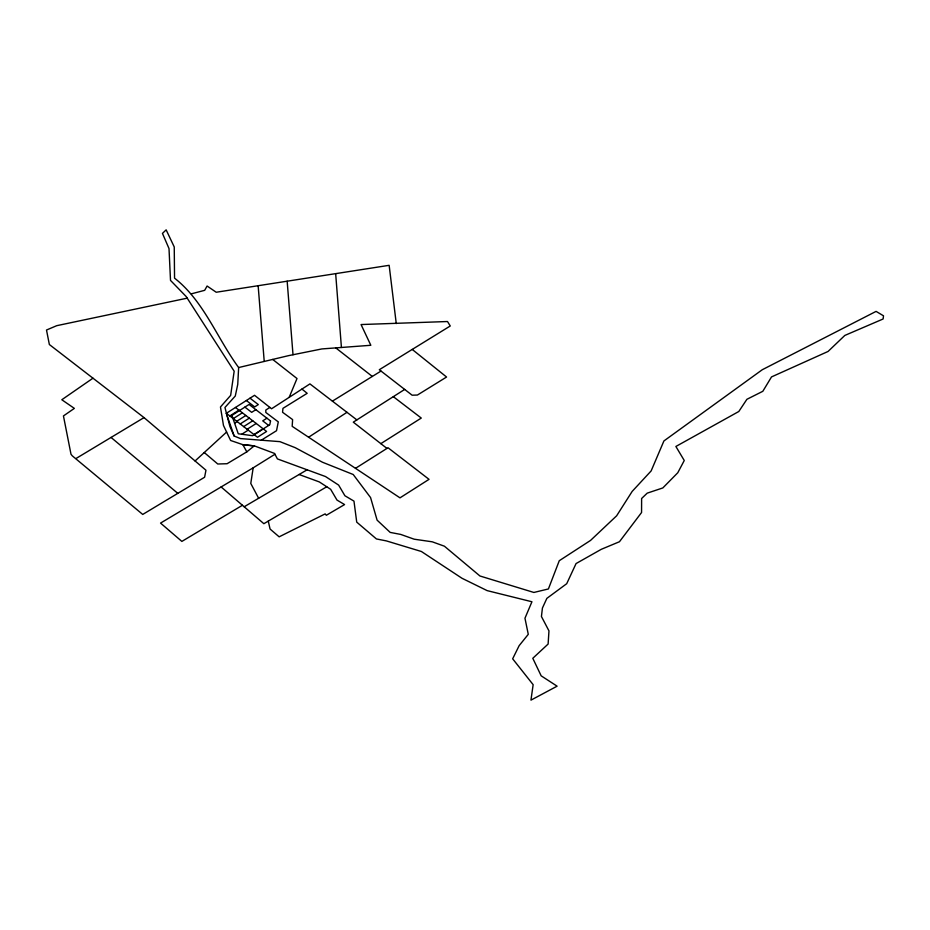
<?xml version="1.0" encoding="UTF-8"?>
<svg xmlns="http://www.w3.org/2000/svg" width="930" height="930" viewBox="0 0 930 930"><rect width="100%" height="100%" fill="white"/><g stroke="black" fill="none" stroke-linecap="round" stroke-linejoin="round"><path stroke-width="1.4" d="M238.65 367.548L237.743 384.381L235.278 396.029L224.944 407.48L229.884 426.463L234.174 436.042L240.428 438.576L279.907 441.645L295.17 447.656L322.478 462.233L353.214 474.509L370.57 497.573L377.103 520.149L390.182 532.402L400.772 534.436L414.152 539.191L432.276 541.818L444.401 546.201L479.95 575.996L533.878 592.457L548.409 588.957L559.267 560.72L590.538 540.423L616.637 515.801L632.168 491.412L651.14 470.929L663.915 440.948L762.286 369.722L876.083 311.387L883.5 315.805L883.128 318.978L844.824 335.439L828.06 351.459L771.516 376.917L762.821 391.298L746.906 399.296L738.804 411.502L675.878 446.47L684.259 460.501L677.772 472.754L662.834 487.936L647.21 493.144L641.619 498.503L641.561 512.511L619.45 541.737L601.35 549.281L576.065 563.557L566.707 583.703L546.863 598.362L542.423 608.034L541.434 616.509L548.967 630.889L548.119 644.048L532.797 658.289L541.167 675.831L557.105 686.177L530.949 700.139L533.146 684.678L512.663 658.812L519.138 645.676L528.275 634.33L524.962 618.229L531.937 601.757L487.111 590.608L462.001 578.274L421.383 551.49L386.403 540.911L376.429 538.947L356.725 522.125L353.97 501.131L344.902 495.748L338.636 485.1L325.5 476.544L277.407 458.909L274.501 453.422L254.471 445.923L242.846 444.668L230.628 440.483L223.467 425.452L220.468 406.98L230.652 395.39L234.174 371.221L186.186 296.554L170.516 280.418L169.004 248.566L162.459 233.395L166.156 229.861L174.247 246.973L174.549 278.163C203.74 300.913 217.062 338.218 238.65 367.548L288.719 355.609L321.861 348.936L370.826 345.286L361.061 324.547L447.493 321.524L450.26 325.977L379.3 369.733L412.118 395.192L417.419 395.041L446.574 377.022L412.223 349.424M274.943 454.259L253.181 467.825L250.775 483.437L258.633 498.271M289.172 397.354L297.007 378.533L272.699 359.433M195.079 460.966L226.606 432.043M246.822 451.852L254.216 445.9L242.846 444.668L246.822 451.852L227.083 463.721L217.76 464L204.263 452.538M92.965 378.196L61.81 399.749L74.354 408.386L63.449 415.931L71.005 454.259L72.319 455.874L142.732 514.441L204.6 477.241L205.96 470.22L144.034 417.605L49.36 344.53L46.5 330.022L56.718 325.686L187.221 298.158M269.863 407.421L265.794 410.049L265.829 412.478L278.291 421.895L276.524 430.706L261.295 440.192M308.609 437.228L346.983 412.316M229.838 415.954L238.929 410.142M233.302 418.616L242.381 412.804M236.755 421.278L245.846 415.478M234.616 423.243L237.138 421.627M255.855 409.665L251.681 412.339L244.892 407.108M240.207 423.941L249.298 418.14M243.672 426.603L252.751 420.802M247.089 429.3L256.215 423.464M241.788 434.24L248.194 430.148M266.91 418.198L262.737 420.86L268.677 425.44M253.995 434.624L263.12 428.788M404.666 389.438L353.295 422.162L386.961 448.423M355.504 468.336L388.019 447.749L429.032 479.345L399.993 497.852L292.171 426.324L292.613 419.604L282.546 412.257L282.964 408.34L307.179 393.32L301.948 389.077M380.823 443.656L421.278 418.058L393.32 396.668M332.405 401.144L380.951 371.093M76.028 458.502L144.034 417.605M253.181 467.825L160.553 523.09L181.862 541.411L242.439 505.269M244.183 506.769L307.121 469.801M268.27 521.102L270.072 529.031L279.151 536.831L325.14 513.906L326.337 515.267L344.577 504.572L336.986 500.073L330.662 489.308L326.755 486.762L263.864 523.695L221.131 486.948M191.324 293.845L204.681 290.323L207.099 286.022L216.213 292.241L389.147 265.317L396.261 323.582M299.111 474.509L319.316 481.926L326.755 486.762M356.864 419.895L309.934 383.904L271.56 408.77L254.541 395.297L226.292 413.339L234.174 436.042M250.019 398.191L258.308 404.585L254.669 406.91L246.38 400.516M235.476 407.48L266.584 431.462L257.494 437.263L226.385 413.28M335.788 347.901L372.314 376.441M111.054 437.437L177.804 493.353M287.161 281.197L293.008 354.749M258.145 285.719L264.225 361.445M335.66 273.653L341.426 347.471M270.525 420.976L269.781 424.731L252.611 435.693L238.266 433.775L231.895 415.419L249.077 404.445L270.525 420.976"/></g></svg>
